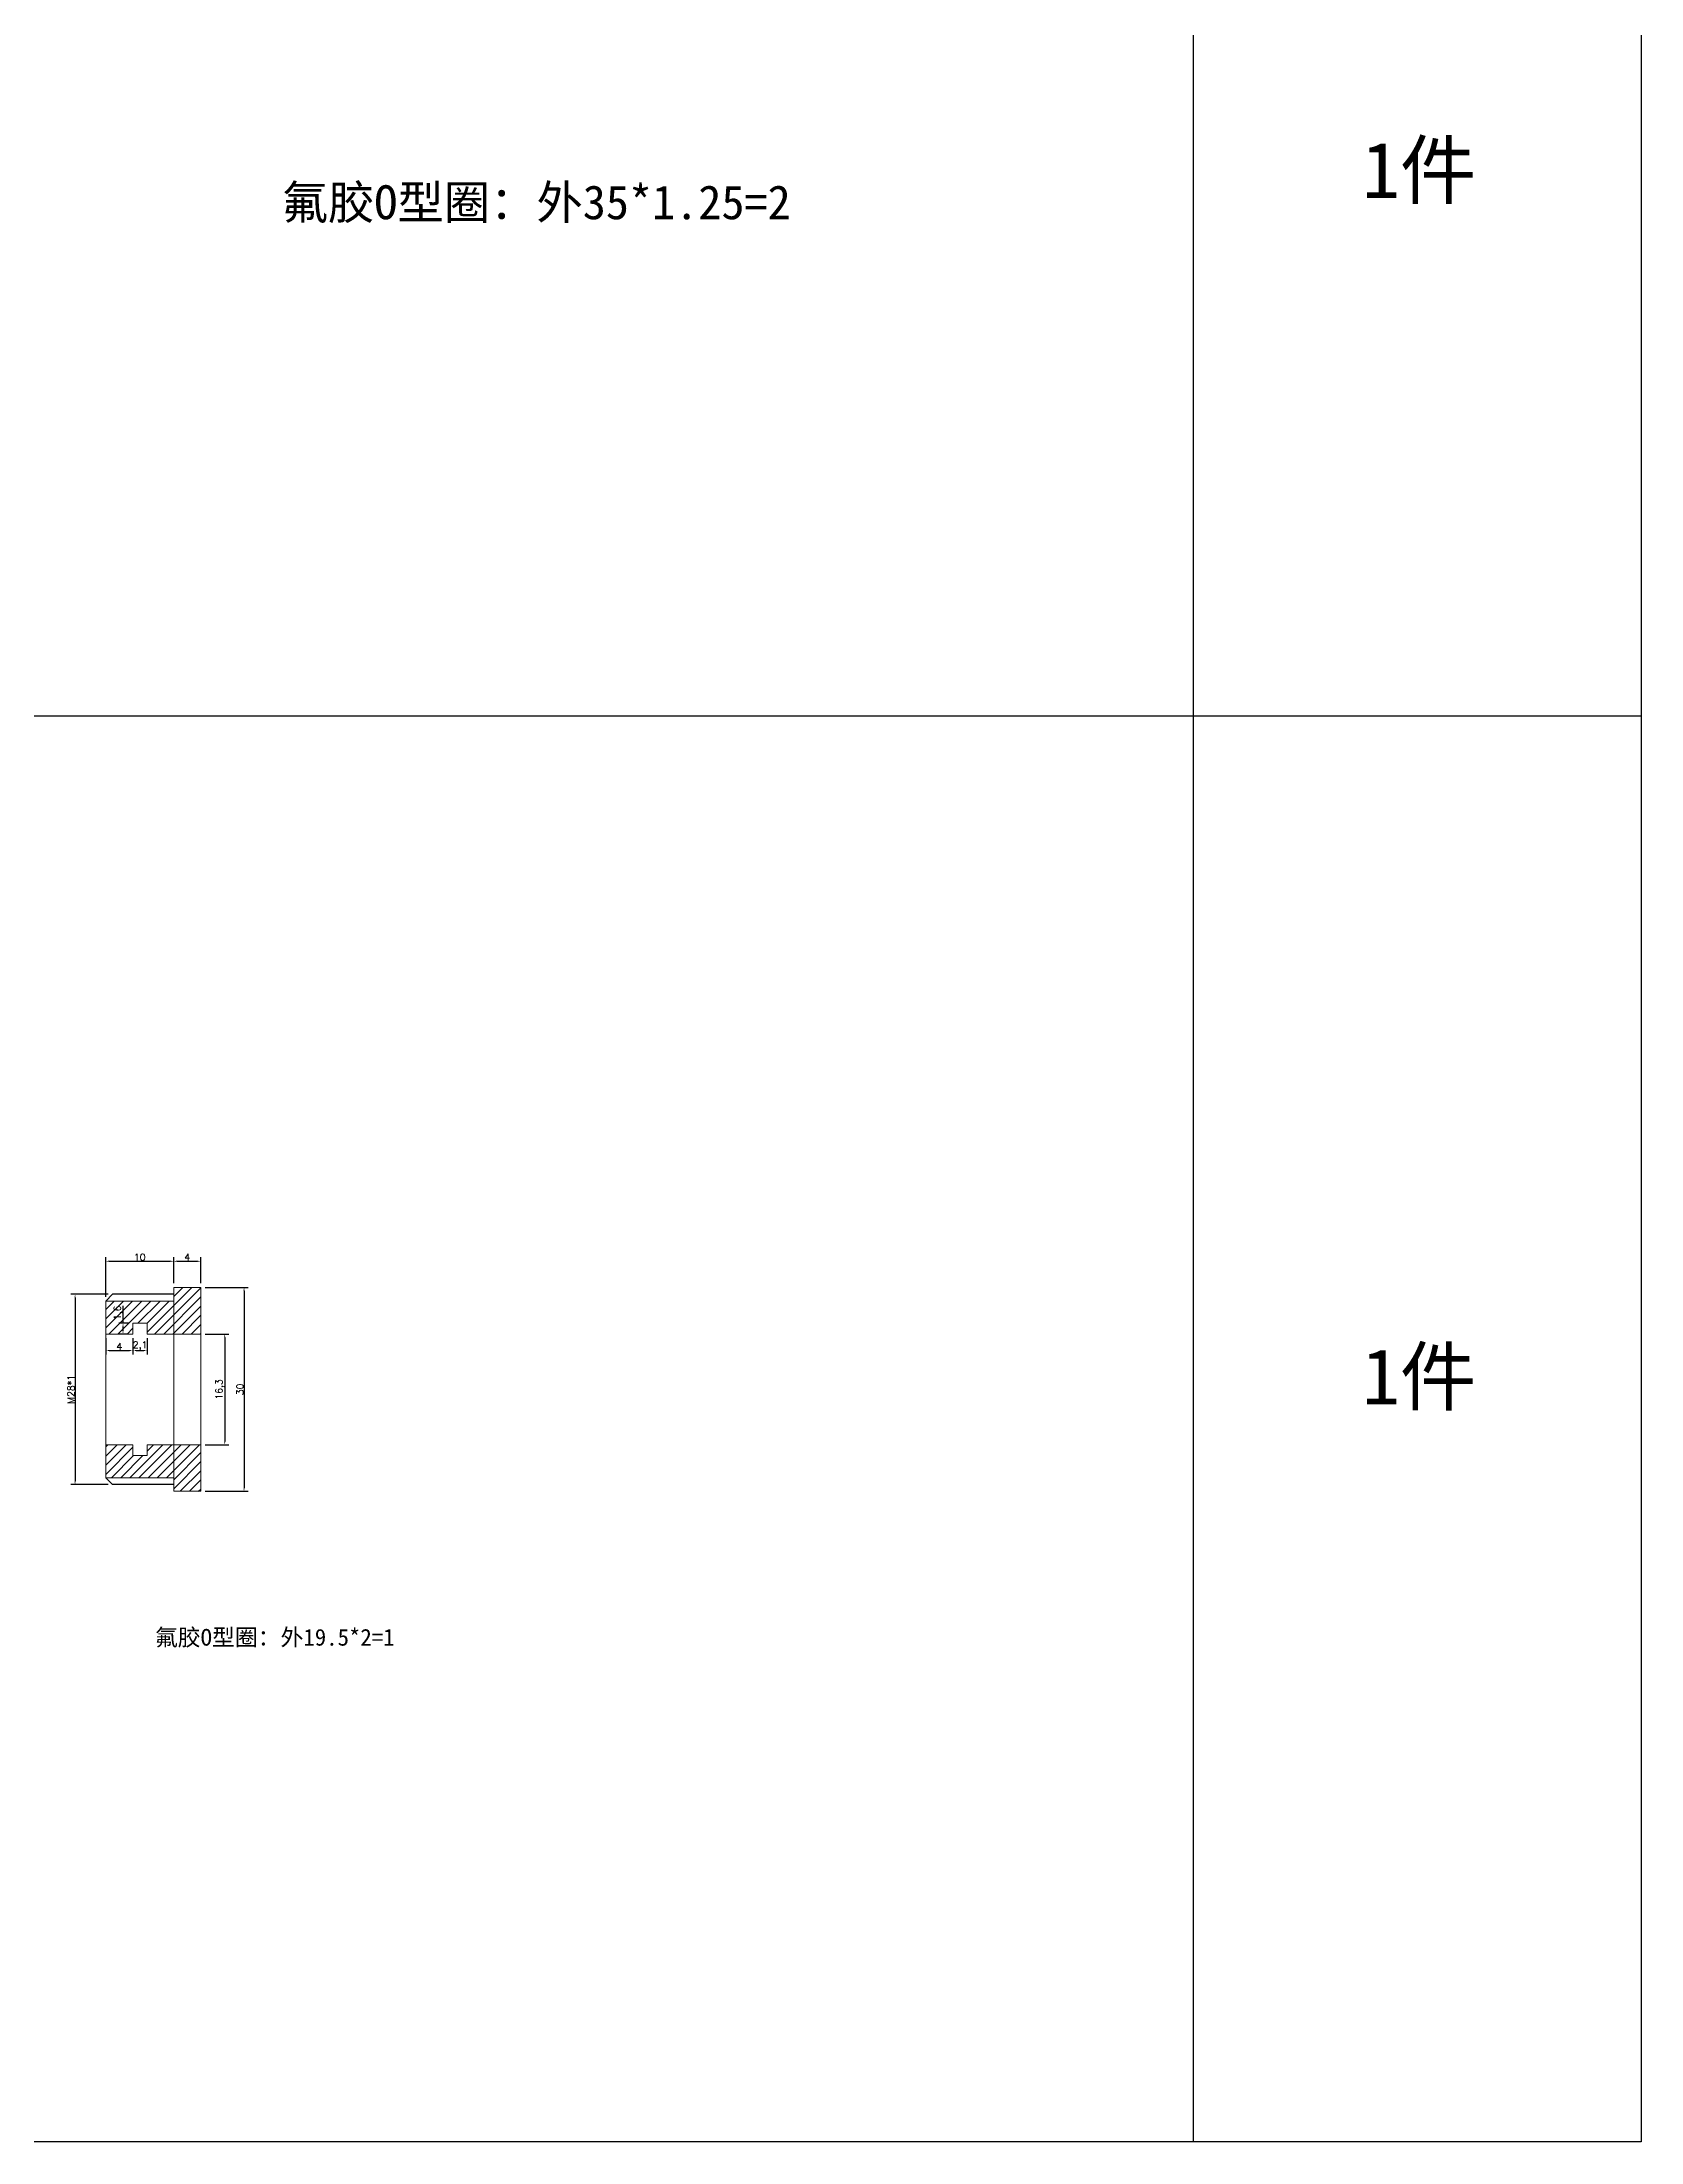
# Model space of a CAD drawing. Header units: millimetres. Extents: x 6817 to 15937, y -5221 to -164.
# Drawn here: x 9827.2 to 10062.6, y -1378.8 to -1069.8 of the extents above; entities that cross this region are included whole.
import ezdxf

# ---------------------------------------------------------------- set-up
doc = ezdxf.new("R2010")
doc.units = ezdxf.units.MM
doc.layers.add('图层2', color=108, linetype='Continuous')
doc.layers.add('标注线', color=3, linetype='Continuous', lineweight=13)
doc.styles.get("Standard").update_dxf_attribs({"font": 'txt', "bigfont": 'gbcbig.shx'})
doc.dimstyles.new('ISO-25', dxfattribs={"dimtxt": 1, "dimasz": 0.5, "dimexe": 0.6, "dimexo": 0.625, "dimgap": 0.1, "dimtad": 1, "dimtxsty": 'Standard', "dimcen": 2.5, "dimadec": 0, "dimazin": 0, "dimtfac": 1, "dimtmove": 0, "dimatfit": 3, "dimfxl": 0, "dimarcsym": 0})

# ---------------------------------------------------------------- blocks, each defined once
blk = doc.blocks.new('*D1103')
at = {"layer": 'Defpoints', "color": 0, "linetype": 'ByBlock', "transparency": 16777216}
for p in [(9846.6, -1249.22), (9846.6, -1253.08), (9836.6, -1255.08)]:
    blk.add_point(p, dxfattribs=at)
at = {"layer": '图层2', "color": 0, "linetype": 'ByBlock', "lineweight": -2, "transparency": 16777216}
for p, q in [((9836.6, -1254.46), (9836.6, -1248.62)), ((9846.6, -1252.46), (9846.6, -1248.62)), ((9837.1, -1249.22), (9846.1, -1249.22))]:
    blk.add_line(p, q, dxfattribs=at)
at = {"layer": '图层2', "color": 0, "linetype": 'ByBlock', "transparency": 16777216}
for points in [[(9837.1, -1249.13), (9837.1, -1249.3), (9836.6, -1249.22)], [(9846.1, -1249.13), (9846.1, -1249.3), (9846.6, -1249.22)]]:
    blk.add_solid(points, dxfattribs=at)
at = {"layer": '图层2', "color": 0, "linetype": 'ByBlock', "transparency": 16777216, "insert": (9841.6, -1248.62), "char_height": 1, "attachment_point": 5}
blk.add_mtext('10', dxfattribs=at)
blk = doc.blocks.new('*D1104')
at = {"layer": 'Defpoints', "color": 0, "linetype": 'ByBlock', "transparency": 16777216}
for p in [(9850.6, -1249.22), (9846.6, -1253.08), (9850.6, -1253.08)]:
    blk.add_point(p, dxfattribs=at)
at = {"layer": '图层2', "color": 0, "linetype": 'ByBlock', "lineweight": -2, "transparency": 16777216}
for p, q in [((9846.6, -1252.46), (9846.6, -1248.62)), ((9850.6, -1252.46), (9850.6, -1248.62)), ((9847.1, -1249.22), (9850.1, -1249.22))]:
    blk.add_line(p, q, dxfattribs=at)
at = {"layer": '图层2', "color": 0, "linetype": 'ByBlock', "transparency": 16777216}
for points in [[(9847.1, -1249.13), (9847.1, -1249.3), (9846.6, -1249.22)], [(9850.1, -1249.13), (9850.1, -1249.3), (9850.6, -1249.22)]]:
    blk.add_solid(points, dxfattribs=at)
at = {"layer": '图层2', "color": 0, "linetype": 'ByBlock', "transparency": 16777216, "insert": (9848.6, -1248.62), "char_height": 1, "attachment_point": 5}
blk.add_mtext('4', dxfattribs=at)
blk = doc.blocks.new('*D1105')
at = {"layer": 'Defpoints', "color": 0, "linetype": 'ByBlock', "transparency": 16777216}
for p in [(9850.6, -1253.08), (9850.6, -1283.08), (9856.95, -1283.08)]:
    blk.add_point(p, dxfattribs=at)
at = {"layer": '图层2', "color": 0, "linetype": 'ByBlock', "lineweight": -2, "transparency": 16777216}
for p, q in [((9851.22, -1253.08), (9857.55, -1253.08)), ((9856.95, -1253.58), (9856.95, -1282.58)), ((9851.22, -1283.08), (9857.55, -1283.08))]:
    blk.add_line(p, q, dxfattribs=at)
at = {"layer": '图层2', "color": 0, "linetype": 'ByBlock', "transparency": 16777216}
for points in [[(9856.87, -1253.58), (9857.04, -1253.58), (9856.95, -1253.08)], [(9856.87, -1282.58), (9857.04, -1282.58), (9856.95, -1283.08)]]:
    blk.add_solid(points, dxfattribs=at)
at = {"layer": '图层2', "color": 0, "linetype": 'ByBlock', "transparency": 16777216, "insert": (9856.35, -1268.08), "char_height": 1, "attachment_point": 5, "rotation": 90}
blk.add_mtext('30', dxfattribs=at)
blk = doc.blocks.new('*D1106')
at = {"layer": 'Defpoints', "color": 0, "linetype": 'ByBlock', "transparency": 16777216}
for p in [(9850.6, -1259.93), (9850.6, -1276.23), (9854.11, -1276.23)]:
    blk.add_point(p, dxfattribs=at)
at = {"layer": '图层2', "color": 0, "linetype": 'ByBlock', "lineweight": -2, "transparency": 16777216}
for p, q in [((9851.22, -1259.93), (9854.71, -1259.93)), ((9854.11, -1260.43), (9854.11, -1275.73)), ((9851.22, -1276.23), (9854.71, -1276.23))]:
    blk.add_line(p, q, dxfattribs=at)
at = {"layer": '图层2', "color": 0, "linetype": 'ByBlock', "transparency": 16777216}
for points in [[(9854.03, -1260.43), (9854.2, -1260.43), (9854.11, -1259.93)], [(9854.03, -1275.73), (9854.2, -1275.73), (9854.11, -1276.23)]]:
    blk.add_solid(points, dxfattribs=at)
at = {"layer": '图层2', "color": 0, "linetype": 'ByBlock', "transparency": 16777216, "insert": (9853.43, -1268.08), "char_height": 1, "attachment_point": 5, "rotation": 90}
blk.add_mtext('16,3', dxfattribs=at)
blk = doc.blocks.new('*D1107')
at = {"layer": 'Defpoints', "color": 0, "linetype": 'ByBlock', "transparency": 16777216}
for p in [(9837.6, -1254.08), (9832.08, -1282.08), (9837.6, -1282.08)]:
    blk.add_point(p, dxfattribs=at)
at = {"layer": '图层2', "color": 0, "linetype": 'ByBlock', "lineweight": -2, "transparency": 16777216}
for p, q in [((9836.97, -1254.08), (9831.48, -1254.08)), ((9832.08, -1254.58), (9832.08, -1281.58)), ((9836.97, -1282.08), (9831.48, -1282.08))]:
    blk.add_line(p, q, dxfattribs=at)
at = {"layer": '图层2', "color": 0, "linetype": 'ByBlock', "transparency": 16777216}
for points in [[(9832, -1254.58), (9832.16, -1254.58), (9832.08, -1254.08)], [(9832, -1281.58), (9832.16, -1281.58), (9832.08, -1282.08)]]:
    blk.add_solid(points, dxfattribs=at)
at = {"layer": '图层2', "color": 0, "linetype": 'ByBlock', "transparency": 16777216, "insert": (9831.48, -1268.08), "char_height": 1, "attachment_point": 5, "rotation": 90}
blk.add_mtext('M28*1', dxfattribs=at)
blk = doc.blocks.new('*D1108')
at = {"layer": 'Defpoints', "color": 0, "linetype": 'ByBlock', "transparency": 16777216}
for p in [(9836.6, -1259.93), (9840.6, -1259.93), (9840.6, -1262.35)]:
    blk.add_point(p, dxfattribs=at)
at = {"layer": '图层2', "color": 0, "linetype": 'ByBlock', "lineweight": -2, "transparency": 16777216}
for p, q in [((9836.6, -1260.56), (9836.6, -1262.95)), ((9840.6, -1260.56), (9840.6, -1262.95)), ((9837.1, -1262.35), (9840.1, -1262.35))]:
    blk.add_line(p, q, dxfattribs=at)
at = {"layer": '图层2', "color": 0, "linetype": 'ByBlock', "transparency": 16777216}
for points in [[(9837.1, -1262.27), (9837.1, -1262.43), (9836.6, -1262.35)], [(9840.1, -1262.27), (9840.1, -1262.43), (9840.6, -1262.35)]]:
    blk.add_solid(points, dxfattribs=at)
at = {"layer": '图层2', "color": 0, "linetype": 'ByBlock', "transparency": 16777216, "insert": (9838.6, -1261.75), "char_height": 1, "attachment_point": 5}
blk.add_mtext('4', dxfattribs=at)
blk = doc.blocks.new('*D1109')
at = {"layer": 'Defpoints', "color": 0, "linetype": 'ByBlock', "transparency": 16777216}
for p in [(9840.6, -1259.93), (9842.7, -1259.93), (9842.7, -1262.35)]:
    blk.add_point(p, dxfattribs=at)
at = {"layer": '图层2', "color": 0, "linetype": 'ByBlock', "lineweight": -2, "transparency": 16777216}
for p, q in [((9840.6, -1260.56), (9840.6, -1262.95)), ((9842.7, -1260.56), (9842.7, -1262.95)), ((9841.1, -1262.35), (9842.2, -1262.35))]:
    blk.add_line(p, q, dxfattribs=at)
at = {"layer": '图层2', "color": 0, "linetype": 'ByBlock', "transparency": 16777216}
for points in [[(9841.1, -1262.27), (9841.1, -1262.43), (9840.6, -1262.35)], [(9842.2, -1262.27), (9842.2, -1262.43), (9842.7, -1262.35)]]:
    blk.add_solid(points, dxfattribs=at)
at = {"layer": '图层2', "color": 0, "linetype": 'ByBlock', "transparency": 16777216, "insert": (9841.65, -1261.67), "char_height": 1, "attachment_point": 5}
blk.add_mtext('2,1', dxfattribs=at)
blk = doc.blocks.new('*D1110')
at = {"layer": 'Defpoints', "color": 0, "linetype": 'ByBlock', "transparency": 16777216}
for p in [(9839.14, -1258.33), (9840.6, -1258.33), (9840.6, -1259.93)]:
    blk.add_point(p, dxfattribs=at)
at = {"layer": '图层2', "color": 0, "linetype": 'ByBlock', "lineweight": -2, "transparency": 16777216}
for p, q in [((9839.14, -1258.33), (9839.14, -1255.8)), ((9839.97, -1258.33), (9838.54, -1258.33)), ((9839.97, -1259.93), (9838.54, -1259.93)), ((9839.14, -1259.43), (9839.14, -1258.83))]:
    blk.add_line(p, q, dxfattribs=at)
at = {"layer": '图层2', "color": 0, "linetype": 'ByBlock', "transparency": 16777216}
for points in [[(9839.06, -1258.83), (9839.22, -1258.83), (9839.14, -1258.33)], [(9839.06, -1259.43), (9839.22, -1259.43), (9839.14, -1259.93)]]:
    blk.add_solid(points, dxfattribs=at)
at = {"layer": '图层2', "color": 0, "linetype": 'ByBlock', "transparency": 16777216, "insert": (9838.46, -1256.81), "char_height": 1, "attachment_point": 5, "rotation": 90}
blk.add_mtext('1,6', dxfattribs=at)

msp = doc.modelspace()

# ---------------------------------------------------------------- hatches: boundary and pattern name
at = {"layer": '图层2', "linetype": 'ByBlock'}
h = msp.add_hatch(dxfattribs=at)
h.set_pattern_fill('ANSI31', color=4, scale=0.3)
h.set_pattern_definition([(45, (7868.6644, -1017.8257), (-0.6735192, 0.6735192), [])])
h.paths.add_polyline_path([(9850.597, -1253.081), (9846.597, -1253.081), (9846.597, -1259.931), (9850.597, -1259.931)])
h.paths.add_polyline_path([(9850.597, -1276.231), (9846.597, -1276.231), (9846.597, -1283.081), (9850.597, -1283.081)])
h.paths.add_polyline_path([(9840.597, -1259.931), (9840.597, -1258.331), (9842.697, -1258.331), (9842.697, -1259.931), (9846.597, -1259.931), (9846.597, -1255.081), (9836.597, -1255.081), (9836.597, -1259.931)])
h.paths.add_polyline_path([(9842.697, -1276.231), (9842.697, -1277.831), (9840.597, -1277.831), (9840.597, -1276.231), (9836.597, -1276.231), (9836.597, -1281.081), (9846.597, -1281.081), (9846.597, -1276.231)])

# ---------------------------------------------------------------- linework, layer by layer
at = {"layer": '图层2', "color": 2, "linetype": 'ByBlock'}
for p, q in [((9996.651, -164.27), (9996.651, -1378.846)), ((10062.569, -164.27), (10062.569, -1378.846)), ((10062.569, -1168.998), (9492.484, -1168.998)), ((9836.597, -1255.081), (9837.597, -1254.081)), ((9846.597, -1254.081), (9837.597, -1254.081)), ((9836.597, -1281.081), (9837.597, -1282.081)), ((9846.597, -1282.081), (9837.597, -1282.081)), ((10062.569, -1378.846), (9492.484, -1378.846))]:
    msp.add_line(p, q, dxfattribs=at)
at = {"layer": '标注线', "color": 1}
for p, q in [((9846.597, -1283.081), (9846.597, -1253.081)), ((9850.597, -1253.081), (9846.597, -1253.081)), ((9850.597, -1253.081), (9850.597, -1283.081)), ((9836.597, -1281.081), (9836.597, -1255.081)), ((9846.597, -1255.081), (9836.597, -1255.081)), ((9836.597, -1259.931), (9840.597, -1259.931)), ((9840.597, -1258.331), (9842.697, -1258.331)), ((9840.597, -1259.931), (9840.597, -1258.331)), ((9842.697, -1259.931), (9842.697, -1258.331)), ((9842.697, -1259.931), (9850.597, -1259.931)), ((9836.597, -1276.231), (9840.597, -1276.231)), ((9840.597, -1276.231), (9840.597, -1277.831)), ((9842.697, -1276.231), (9850.597, -1276.231)), ((9842.697, -1276.231), (9842.697, -1277.831)), ((9850.597, -1281.581), (9850.597, -1275.381)), ((9840.597, -1277.831), (9842.697, -1277.831)), ((9846.597, -1281.081), (9836.597, -1281.081)), ((9846.597, -1280.431), (9846.597, -1282.431)), ((9850.597, -1283.081), (9846.597, -1283.081))]:
    msp.add_line(p, q, dxfattribs=at)

# ---------------------------------------------------------------- texts
at = {"color": 2, "attachment_point": 1}
for s, insert, char_height, width in [('{\\fSimSun|b0|i0|c134|p2;1件}', (10021.496, -1084.511), 8.21872, 36.05545), ('{\\fSimSun|b0|i0|c134|p2;氟胶O型圈：外35*1.25=2}', (9862.487, -1090.855), 5, 81.12261), ('{\\fSimSun|b0|i0|c134|p2;1件}', (10021.496, -1262.078), 8.21872, 36.05545), ('{\\fSimSun|b0|i0|c134|p2;氟胶O型圈：外19.5*2=1}', (9843.837, -1303.327), 2.46562, 38.16509)]:
    msp.add_mtext(s, dxfattribs=dict(at, insert=insert, char_height=char_height, width=width))

# ---------------------------------------------------------------- dimensions: what is measured, and where the dimension line sits
at = {"layer": '图层2', "color": 2, "linetype": 'ByBlock'}
for base, p1, p2, picture, middle in [((9846.597, -1249.217), (9836.597, -1255.081), (9846.597, -1253.081), '*D1103', (9841.597, -1248.617)), ((9850.597, -1249.217), (9846.597, -1253.081), (9850.597, -1253.081), '*D1104', (9848.597, -1248.617)), ((9840.597, -1262.35), (9836.597, -1259.931), (9840.597, -1259.931), '*D1108', (9838.597, -1261.75)), ((9842.697, -1262.35), (9840.597, -1259.931), (9842.697, -1259.931), '*D1109', (9841.647, -1261.666))]:
    dim = msp.add_linear_dim(base=base, p1=p1, p2=p2, dimstyle='ISO-25', dxfattribs=at)
    dim.commit()
    dim.dimension.update_dxf_attribs({"geometry": picture, "text_midpoint": middle})
dim = msp.add_linear_dim(base=(9832.08, -1282.081), p1=(9837.597, -1254.081), p2=(9837.597, -1282.081), angle=90, text='M<>*1', dimstyle='ISO-25', dxfattribs=at)
dim.commit()
dim.dimension.update_dxf_attribs({"geometry": '*D1107', "text_midpoint": (9831.48, -1268.081)})
for base, p1, p2, picture, middle in [((9856.952, -1283.081), (9850.597, -1253.081), (9850.597, -1283.081), '*D1105', (9856.352, -1268.081)), ((9839.139, -1258.331), (9840.597, -1259.931), (9840.597, -1258.331), '*D1110', (9838.456, -1256.814)), ((9854.112, -1276.231), (9850.597, -1259.931), (9850.597, -1276.231), '*D1106', (9853.429, -1268.081))]:
    dim = msp.add_linear_dim(base=base, p1=p1, p2=p2, angle=90, dimstyle='ISO-25', dxfattribs=at)
    dim.commit()
    dim.dimension.update_dxf_attribs({"geometry": picture, "text_midpoint": middle})

doc.saveas('drawing.dxf')
